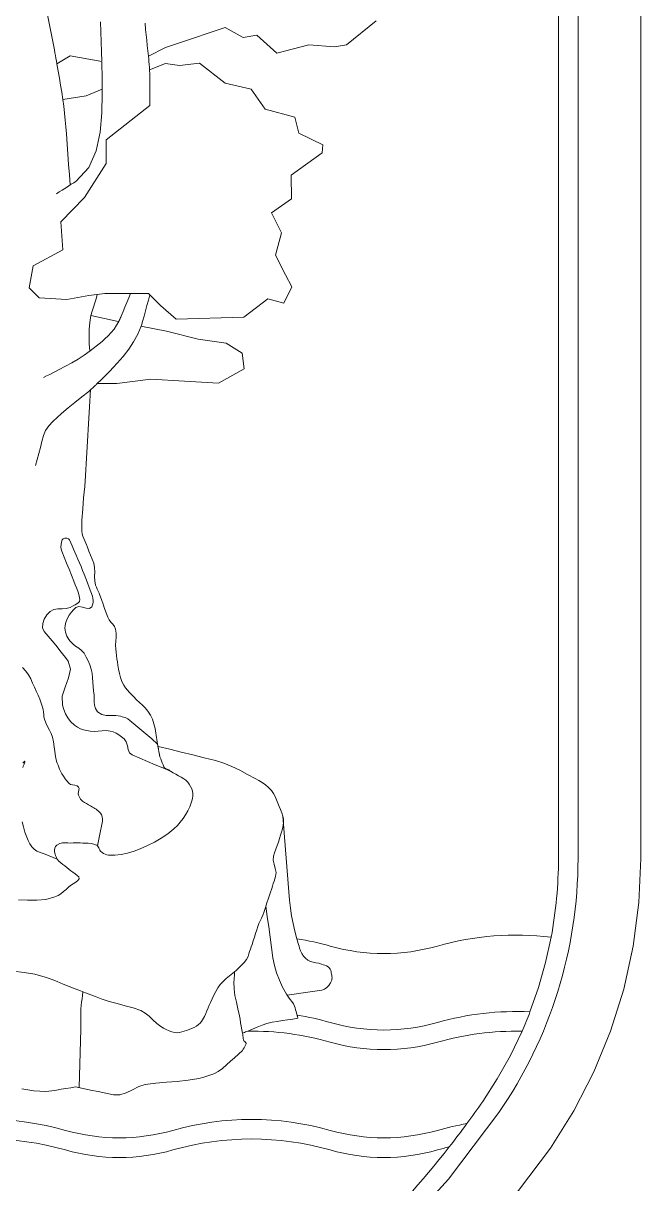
# Model space of a CAD drawing. Header units: metres. Extents: x 523256 to 524015, y 4669220 to 4669814.
# Drawn here: x 523849.22 to 523856.76, y 4669237.04 to 4669251.19 of the extents above; entities that cross this region are included whole.
import ezdxf

# ---------------------------------------------------------------- set-up
doc = ezdxf.new("R2010")
doc.units = ezdxf.units.M
doc.header["$MEASUREMENT"] = 0
doc.layers.add('992006 Lineas cajetin', color=7, linetype='Continuous', lineweight=0)

msp = doc.modelspace()

# ---------------------------------------------------------------- linework, layer by layer
at = {"layer": '992006 Lineas cajetin'}
msp.add_line((523855.75147, 4669260.23177), (523855.75147, 4669241.00577), dxfattribs=at)
at = {"layer": '992006 Lineas cajetin', "extrusion": (0, 0, -1), "flags": 128}
for points in [[(-523853.72557, 4669236.34138), (-523854.40895, 4669237.09545), (-523855.02354, 4669237.90656, -0.1522847), (-523855.98947, 4669241.00577), (-523855.98947, 4669260.47177), (-523834.98747, 4669260.47177), (-523834.22347, 4669261.23577), (-523838.63547, 4669261.23577), (-523852.35947, 4669261.23577), (-523856.75547, 4669261.23577), (-523856.75547, 4669261.23577), (-523856.75547, 4669241.00577), (-523856.7319, 4669240.46925), (-523856.66257, 4669239.93696), (-523856.54758, 4669239.41264), (-523856.38779, 4669238.90019), (-523856.18441, 4669238.40342), (-523855.93894, 4669237.92606), (-523855.6532, 4669237.47164), (-523854.99803, 4669236.60694)], [(-523849.20347, 4669238.19577), (-523849.27596, 4669238.18414), (-523849.34897, 4669238.17348), (-523849.42213, 4669238.16622), (-523849.49509, 4669238.16483), (-523849.56747, 4669238.17177), (-523849.62547, 4669238.18137), (-523849.68347, 4669238.19097), (-523849.74147, 4669238.20057), (-523849.79947, 4669238.21017), (-523849.85747, 4669238.21977), (-523849.85747, 4669238.21977), (-523849.94987, 4669238.20057), (-523850.04227, 4669238.18137), (-523850.13467, 4669238.16217), (-523850.22707, 4669238.14297), (-523850.31947, 4669238.12377), (-523850.39831, 4669238.12369), (-523850.4758, 4669238.14839), (-523850.55267, 4669238.18552), (-523850.62965, 4669238.22276), (-523850.70747, 4669238.24777), (-523850.83605, 4669238.26621), (-523850.96711, 4669238.27746), (-523851.09927, 4669238.2871), (-523851.23118, 4669238.30068), (-523851.36147, 4669238.32377), (-523851.42329, 4669238.33899), (-523851.48452, 4669238.35727), (-523851.54385, 4669238.38015), (-523851.59994, 4669238.40914), (-523851.65147, 4669238.44577), (-523851.70168, 4669238.48855), (-523851.75093, 4669238.53174), (-523851.79948, 4669238.57534), (-523851.84758, 4669238.61935), (-523851.89547, 4669238.66377), (-523851.90522, 4669238.67943), (-523851.91478, 4669238.69543), (-523851.92387, 4669238.71159), (-523851.93219, 4669238.72776), (-523851.93947, 4669238.74377), (-523851.93913, 4669238.75337), (-523851.93209, 4669238.76247), (-523851.92204, 4669238.77157), (-523851.91261, 4669238.78116), (-523851.90747, 4669238.79177), (-523851.90504, 4669238.80805), (-523851.90275, 4669238.82445), (-523851.90047, 4669238.84091), (-523851.89809, 4669238.85737), (-523851.89547, 4669238.87377), (-523851.90832, 4669238.87886), (-523851.92112, 4669238.88406), (-523851.9339, 4669238.88931), (-523851.94668, 4669238.89456), (-523851.95947, 4669238.89977, 0.07278124), (-523852.96447, 4669238.7656, -0.13963027), (-523854.27491, 4669238.76565, 0.07467693), (-523855.30601, 4669238.89876), (-523855.16424, 4669238.60333), (-523855.00432, 4669238.31761), (-523854.82678, 4669238.0425, 0.00732525), (-523854.6338, 4669237.77168, -0.02631058), (-523854.27491, 4669237.68948, 0.13963027), (-523852.96476, 4669237.68948, -0.13964415), (-523851.04689, 4669237.68948, 0.13963027), (-523849.73674, 4669237.68948, -0.13964415), (-523847.81886, 4669237.68948, 0.13963027)]]:
    msp.add_lwpolyline(points, format="xyb", dxfattribs=at)
at = {"layer": '992006 Lineas cajetin', "extrusion": (0, 0, -1)}
for points in [[(-523850.16093, 4669251.21018), (-523850.1663, 4669251.0886), (-523850.17135, 4669250.96701), (-523850.17582, 4669250.84541), (-523850.17947, 4669250.72377), (-523849.79347, 4669250.79577), (-523849.63147, 4669250.69577), (-523849.62515, 4669250.73018), (-523849.61882, 4669250.76459), (-523849.61245, 4669250.799), (-523849.60601, 4669250.83339), (-523849.59947, 4669250.86777), (-523849.55567, 4669251.09197), (-523849.51081, 4669251.31595)], [(-523853.52747, 4669251.21977), (-523853.16347, 4669250.92777), (-523853.01747, 4669250.90377), (-523852.70347, 4669250.92777), (-523852.31547, 4669250.82777), (-523852.07147, 4669251.04577), (-523851.90347, 4669251.01977), (-523851.68347, 4669251.14177), (-523851.10347, 4669250.94377), (-523850.95747, 4669250.89577), (-523850.74747, 4669250.79177), (-523850.74086, 4669250.85658), (-523850.73406, 4669250.92138), (-523850.72718, 4669250.98617), (-523850.72028, 4669251.05096), (-523850.71347, 4669251.11577), (-523850.70622, 4669251.19322)], [(-523850.74747, 4669250.79177), (-523850.75048, 4669250.75818), (-523850.7536, 4669250.7246), (-523850.75663, 4669250.69102), (-523850.75933, 4669250.65741), (-523850.76147, 4669250.62377)], [(-523849.63147, 4669250.69577), (-523849.64631, 4669250.60942), (-523849.66132, 4669250.52311), (-523849.6761, 4669250.43679), (-523849.69029, 4669250.35036), (-523849.70347, 4669250.26377)], [(-523849.62747, 4669249.11377), (-523849.66022, 4669249.13505), (-523849.69303, 4669249.15624), (-523849.72586, 4669249.17739), (-523849.75869, 4669249.19855), (-523849.79147, 4669249.21977)], [(-523850.52947, 4669247.89777), (-523850.50667, 4669247.84217), (-523850.48387, 4669247.78657), (-523850.46107, 4669247.73097), (-523850.43827, 4669247.67537), (-523850.41547, 4669247.61977), (-523850.40996, 4669247.60675), (-523850.40417, 4669247.59386), (-523850.39813, 4669247.58107), (-523850.39189, 4669247.56838), (-523850.38547, 4669247.55577)], [(-523850.03547, 4669247.19577), (-523849.96369, 4669247.14493), (-523849.88988, 4669247.09695), (-523849.81437, 4669247.0516), (-523849.73747, 4669247.00862), (-523849.65947, 4669246.96777), (-523849.62112, 4669246.94845), (-523849.58268, 4669246.92932), (-523849.54422, 4669246.91025), (-523849.5058, 4669246.89111), (-523849.46747, 4669246.87177)], [(-523849.37147, 4669245.79777), (-523849.39067, 4669245.87097), (-523849.40987, 4669245.94417), (-523849.42907, 4669246.01737), (-523849.44827, 4669246.09057), (-523849.46747, 4669246.16377), (-523849.49308, 4669246.22695), (-523849.53196, 4669246.28384), (-523849.57985, 4669246.33594), (-523849.63245, 4669246.38475), (-523849.68547, 4669246.43177), (-523849.76744, 4669246.50165), (-523849.85148, 4669246.56839), (-523849.93574, 4669246.63438), (-523850.01836, 4669246.70204), (-523850.09747, 4669246.77377), (-523850.10269, 4669246.77894), (-523850.10784, 4669246.78419), (-523850.11299, 4669246.78946), (-523850.11818, 4669246.79467), (-523850.12347, 4669246.79977)], [(-523849.20947, 4669243.33577), (-523849.25162, 4669243.29178), (-523849.28449, 4669243.24508), (-523849.31109, 4669243.19617), (-523849.33441, 4669243.14557), (-523849.35747, 4669243.09377), (-523849.3794, 4669243.04546), (-523849.40055, 4669242.9972), (-523849.42053, 4669242.94868), (-523849.43897, 4669242.89963), (-523849.45547, 4669242.84977), (-523849.46221, 4669242.82096), (-523849.46623, 4669242.79152), (-523849.46929, 4669242.76188), (-523849.47312, 4669242.73248), (-523849.47947, 4669242.70377), (-523849.49609, 4669242.65884), (-523849.51722, 4669242.61532), (-523849.53984, 4669242.57226), (-523849.56094, 4669242.52873), (-523849.57747, 4669242.48377), (-523849.59049, 4669242.42633), (-523849.59895, 4669242.36765), (-523849.60591, 4669242.30849), (-523849.61441, 4669242.24961), (-523849.62747, 4669242.19177), (-523849.63527, 4669242.16677), (-523849.6441, 4669242.14221), (-523849.65382, 4669242.11794), (-523849.66432, 4669242.09384), (-523849.67547, 4669242.06977), (-523849.69219, 4669242.03807), (-523849.7111, 4669242.00786), (-523849.73165, 4669241.97891), (-523849.75329, 4669241.95096), (-523849.77547, 4669241.92377), (-523849.79604, 4669241.90964), (-523849.82246, 4669241.90303), (-523849.8506, 4669241.89869), (-523849.87632, 4669241.89135), (-523849.89547, 4669241.87577), (-523849.9012, 4669241.85795), (-523849.89945, 4669241.83791), (-523849.89484, 4669241.81698), (-523849.89198, 4669241.79649), (-523849.89547, 4669241.77777), (-523849.90277, 4669241.76203), (-523849.91059, 4669241.74613), (-523849.91955, 4669241.73089), (-523849.9303, 4669241.71716), (-523849.94347, 4669241.70577), (-523849.9677, 4669241.69003), (-523849.99215, 4669241.67526), (-523850.0167, 4669241.66095), (-523850.04119, 4669241.64662), (-523850.06547, 4669241.63177), (-523850.08008, 4669241.62279), (-523850.09459, 4669241.61402), (-523850.10901, 4669241.60495), (-523850.12331, 4669241.59504), (-523850.13747, 4669241.58377), (-523850.15722, 4669241.56339), (-523850.17293, 4669241.53993), (-523850.18377, 4669241.51446), (-523850.18889, 4669241.48805), (-523850.18747, 4669241.46177), (-523850.17567, 4669241.40138), (-523850.16361, 4669241.341), (-523850.15144, 4669241.28062), (-523850.13934, 4669241.22021), (-523850.12747, 4669241.15977), (-523850.12536, 4669241.16207), (-523850.12319, 4669241.16431), (-523850.12087, 4669241.1664), (-523850.11832, 4669241.16824), (-523850.11547, 4669241.16977), (-523850.08197, 4669241.18149), (-523850.04812, 4669241.18826), (-523850.01403, 4669241.19156), (-523849.97979, 4669241.1929), (-523849.94547, 4669241.19377), (-523849.91628, 4669241.19448), (-523849.88708, 4669241.19477), (-523849.85788, 4669241.1947), (-523849.82867, 4669241.19434), (-523849.79947, 4669241.19377), (-523849.76556, 4669241.19485), (-523849.73179, 4669241.19688), (-523849.69819, 4669241.19578), (-523849.66475, 4669241.18744), (-523849.63147, 4669241.16777), (-523849.61515, 4669241.15068), (-523849.6048, 4669241.13151), (-523849.59981, 4669241.11128), (-523849.59957, 4669241.09103), (-523849.60347, 4669241.07177), (-523849.6084, 4669241.05676), (-523849.61397, 4669241.04161), (-523849.62027, 4669241.02656), (-523849.6274, 4669241.01187), (-523849.63547, 4669240.99777), (-523849.58593, 4669241.01743), (-523849.5363, 4669241.03682), (-523849.48665, 4669241.05619), (-523849.43703, 4669241.07576), (-523849.38747, 4669241.09577), (-523849.35206, 4669241.1172), (-523849.32315, 4669241.14764), (-523849.29954, 4669241.18436), (-523849.28004, 4669241.22464), (-523849.26347, 4669241.26577), (-523849.24133, 4669241.32794), (-523849.22263, 4669241.39019), (-523849.20781, 4669241.45275)], [(-523850.86747, 4669242.37177), (-523851.00749, 4669242.33743), (-523851.14749, 4669242.30307), (-523851.28749, 4669242.26867), (-523851.42749, 4669242.23423), (-523851.56747, 4669242.19977), (-523851.66867, 4669242.16881), (-523851.76652, 4669242.1286), (-523851.86217, 4669242.08187), (-523851.95678, 4669242.03136), (-523852.05147, 4669241.97977), (-523852.09461, 4669241.95588), (-523852.13625, 4669241.93053), (-523852.17592, 4669241.90251), (-523852.21315, 4669241.87065), (-523852.24747, 4669241.83377), (-523852.27347, 4669241.79772), (-523852.29452, 4669241.76015), (-523852.31218, 4669241.72121), (-523852.32798, 4669241.68103), (-523852.34347, 4669241.63977), (-523852.35883, 4669241.60103), (-523852.37397, 4669241.56228), (-523852.38663, 4669241.52351), (-523852.39456, 4669241.48468), (-523852.39547, 4669241.44577), (-523852.39016, 4669241.40659), (-523852.38164, 4669241.36736), (-523852.37098, 4669241.32812), (-523852.35923, 4669241.28891), (-523852.34747, 4669241.24977), (-523852.33329, 4669241.20565), (-523852.31757, 4669241.16222), (-523852.30155, 4669241.11905), (-523852.28645, 4669241.07571), (-523852.27347, 4669241.03177), (-523852.27073, 4669240.98359), (-523852.28098, 4669240.93425), (-523852.29521, 4669240.8846), (-523852.30438, 4669240.83549), (-523852.29947, 4669240.78777), (-523852.28996, 4669240.75814), (-523852.2804, 4669240.72853), (-523852.2708, 4669240.69893), (-523852.26116, 4669240.66935), (-523852.25147, 4669240.63977), (-523852.23233, 4669240.58134), (-523852.21321, 4669240.52291), (-523852.19405, 4669240.4645), (-523852.17482, 4669240.40612), (-523852.15547, 4669240.34777), (-523852.14237, 4669240.31328), (-523852.12727, 4669240.27954), (-523852.11152, 4669240.24605), (-523852.09648, 4669240.21229), (-523852.08347, 4669240.17777), (-523852.06904, 4669240.13378), (-523852.05464, 4669240.08978), (-523852.04025, 4669240.04578), (-523852.02587, 4669240.00177), (-523852.01147, 4669239.95777), (-523852.00192, 4669239.92856), (-523851.99236, 4669239.89935), (-523851.98278, 4669239.87014), (-523851.97316, 4669239.84095), (-523851.96347, 4669239.81177), (-523851.94423, 4669239.77164), (-523851.91704, 4669239.73589), (-523851.88487, 4669239.70301), (-523851.85069, 4669239.67148), (-523851.81747, 4669239.63977), (-523851.77901, 4669239.60484), (-523851.73808, 4669239.57265), (-523851.69699, 4669239.54073), (-523851.65803, 4669239.50659), (-523851.62347, 4669239.46777), (-523851.59501, 4669239.42651), (-523851.56965, 4669239.38365), (-523851.54653, 4669239.33961), (-523851.52477, 4669239.29484), (-523851.50347, 4669239.24977), (-523851.48842, 4669239.21606), (-523851.47442, 4669239.18196), (-523851.46076, 4669239.14772), (-523851.44669, 4669239.11358), (-523851.43147, 4669239.07977), (-523851.42029, 4669239.0578), (-523851.40789, 4669239.03676), (-523851.39388, 4669239.0167), (-523851.37787, 4669238.99768), (-523851.35947, 4669238.97977), (-523851.33267, 4669238.95938), (-523851.30447, 4669238.94323), (-523851.27507, 4669238.93006), (-523851.24467, 4669238.91865), (-523851.21347, 4669238.90777), (-523851.18484, 4669238.89808), (-523851.15583, 4669238.88957), (-523851.12673, 4669238.88331), (-523851.09785, 4669238.88035), (-523851.06947, 4669238.88177), (-523851.03429, 4669238.88947), (-523850.99973, 4669238.90181), (-523850.96576, 4669238.91771), (-523850.93235, 4669238.93606), (-523850.89947, 4669238.95577), (-523850.84828, 4669238.99382), (-523850.80196, 4669239.03727), (-523850.75683, 4669239.08111), (-523850.70922, 4669239.12028), (-523850.65547, 4669239.14977), (-523850.56005, 4669239.18279), (-523850.46269, 4669239.20995), (-523850.36463, 4669239.23501), (-523850.26714, 4669239.2617), (-523850.17147, 4669239.29377), (-523850.10785, 4669239.31807), (-523850.04422, 4669239.34242), (-523849.98062, 4669239.36682), (-523849.91703, 4669239.39126), (-523849.85347, 4669239.41577), (-523849.78045, 4669239.44473), (-523849.70781, 4669239.47443), (-523849.63508, 4669239.50405), (-523849.56179, 4669239.53276), (-523849.48747, 4669239.55977), (-523849.36023, 4669239.59489), (-523849.23039, 4669239.6169), (-523849.09897, 4669239.63073)], [(-523849.21547, 4669242.11577), (-523849.21993, 4669242.13181), (-523849.2274, 4669242.14831), (-523849.23504, 4669242.16419), (-523849.24001, 4669242.17836), (-523849.23947, 4669242.18977), (-523849.23389, 4669242.19135), (-523849.22532, 4669242.18219), (-523849.21474, 4669242.16723)], [(-523852.55947, 4669240.02577), (-523852.53578, 4669240.11879), (-523852.51402, 4669240.21225), (-523852.49511, 4669240.3062), (-523852.47996, 4669240.40069), (-523852.46947, 4669240.49577), (-523852.45282, 4669240.70136), (-523852.43651, 4669240.90697), (-523852.42032, 4669241.11258), (-523852.40405, 4669241.31818), (-523852.38747, 4669241.52377)], [(-523852.43947, 4669239.33977), (-523852.43793, 4669239.3422), (-523852.43631, 4669239.34457), (-523852.43465, 4669239.34692), (-523852.43302, 4669239.34931), (-523852.43147, 4669239.35177), (-523852.38542, 4669239.43491), (-523852.34502, 4669239.5208), (-523852.31125, 4669239.60912), (-523852.28508, 4669239.69955), (-523852.26747, 4669239.79177), (-523852.24985, 4669239.91817), (-523852.23226, 4669240.04457), (-523852.21469, 4669240.17097), (-523852.1971, 4669240.29737), (-523852.17947, 4669240.42377)], [(-523851.89547, 4669238.87377), (-523851.88809, 4669238.9166), (-523851.88051, 4669238.9594), (-523851.87282, 4669239.00218), (-523851.86511, 4669239.04497), (-523851.85747, 4669239.08777), (-523851.84045, 4669239.1699), (-523851.8212, 4669239.252), (-523851.80386, 4669239.33424), (-523851.79257, 4669239.41677), (-523851.79147, 4669239.49977), (-523851.79307, 4669239.52457), (-523851.79467, 4669239.54937), (-523851.79627, 4669239.57417), (-523851.79787, 4669239.59897), (-523851.79947, 4669239.62377)], [(-523849.90347, 4669238.21177), (-523849.90746, 4669238.35417), (-523849.91146, 4669238.49657), (-523849.91547, 4669238.63897), (-523849.91948, 4669238.78137), (-523849.92347, 4669238.92377), (-523849.9237, 4669238.97297), (-523849.92249, 4669239.02219), (-523849.92118, 4669239.07142), (-523849.92106, 4669239.12062), (-523849.92347, 4669239.16977), (-523849.92751, 4669239.21149), (-523849.93234, 4669239.25309), (-523849.93756, 4669239.29463), (-523849.94274, 4669239.33617), (-523849.94747, 4669239.37777)], [(-523851.95947, 4669238.89977), (-523852.01777, 4669238.92449), (-523852.07594, 4669238.95001), (-523852.13457, 4669238.97396), (-523852.19422, 4669238.994), (-523852.25547, 4669239.00777), (-523852.31867, 4669239.01777), (-523852.38187, 4669239.02777), (-523852.44507, 4669239.03777), (-523852.50827, 4669239.04777), (-523852.57147, 4669239.05777)]]:
    msp.add_lwpolyline(points, dxfattribs=at)
for points in [[(-523850.76147, 4669250.62377), (-523850.95747, 4669250.70177), (-523851.12747, 4669250.67777), (-523851.36947, 4669250.70377), (-523851.68547, 4669250.45977), (-523852.00147, 4669250.38777), (-523852.17147, 4669250.14377), (-523852.53547, 4669250.04777), (-523852.58347, 4669249.85177), (-523852.87547, 4669249.70777), (-523852.86747, 4669249.61177), (-523852.48947, 4669249.33977), (-523852.49147, 4669249.04977), (-523852.24947, 4669248.87977), (-523852.36947, 4669248.63577), (-523852.29947, 4669248.36577), (-523852.41947, 4669248.12377), (-523852.49547, 4669247.97577), (-523852.39947, 4669247.77977), (-523852.20347, 4669247.82977), (-523851.91347, 4669247.60777), (-523851.08747, 4669247.58377), (-523850.89347, 4669247.75177), (-523850.74747, 4669247.89777), (-523850.21547, 4669247.89577), (-523850.01947, 4669247.87177), (-523849.75347, 4669247.82177), (-523849.41547, 4669247.84377), (-523849.29147, 4669247.96577), (-523849.33947, 4669248.23377), (-523849.70347, 4669248.42977), (-523849.67747, 4669248.77177), (-523849.96747, 4669249.06577), (-523850.23347, 4669249.47977), (-523850.23147, 4669249.77177), (-523850.76547, 4669250.18777), (-523850.76507, 4669250.25617), (-523850.76467, 4669250.32457), (-523850.76427, 4669250.39297), (-523850.76387, 4669250.46137), (-523850.76347, 4669250.52977), (-523850.76333, 4669250.54857), (-523850.7631, 4669250.56738), (-523850.76274, 4669250.58618), (-523850.76221, 4669250.60497)], [(-523850.38547, 4669247.55577), (-523850.35849, 4669247.50831), (-523850.32795, 4669247.46304), (-523850.29411, 4669247.4201), (-523850.2572, 4669247.37963), (-523850.21747, 4669247.34177), (-523850.18206, 4669247.31094), (-523850.1462, 4669247.28101), (-523850.10984, 4669247.2519), (-523850.07295, 4669247.22352), (-523850.03547, 4669247.19577), (-523850.03147, 4669247.19577), (-523850.02624, 4669247.282), (-523850.02403, 4669247.36856), (-523850.02583, 4669247.4552), (-523850.03264, 4669247.54168), (-523850.04547, 4669247.62777), (-523850.37947, 4669247.55577)], [(-523850.65547, 4669247.49977), (-523850.96747, 4669247.43577), (-523851.35547, 4669247.33977), (-523851.69547, 4669247.29177), (-523851.88947, 4669247.16977), (-523851.91547, 4669246.97577), (-523851.60147, 4669246.80377), (-523851.18747, 4669246.82777), (-523850.77547, 4669246.84977), (-523850.36347, 4669246.79977), (-523850.12347, 4669246.79977), (-523850.1738, 4669246.84775), (-523850.2232, 4669246.89652), (-523850.27184, 4669246.9461), (-523850.31988, 4669246.99651), (-523850.36747, 4669247.04777), (-523850.4393, 4669247.1296), (-523850.5066, 4669247.2154), (-523850.5672, 4669247.30549), (-523850.61888, 4669247.40018), (-523850.65947, 4669247.49977)]]:
    msp.add_lwpolyline(points, close=True, dxfattribs=at)
at = {"layer": '992006 Lineas cajetin'}
for points in [[(523850.18347, 4669250.38977), (523850.1835, 4669250.45497), (523850.18288, 4669250.52017), (523850.18186, 4669250.58537), (523850.18065, 4669250.65057), (523850.17947, 4669250.71577)], [(523850.12347, 4669247.88377), (523850.10787, 4669247.83257), (523850.09227, 4669247.78137), (523850.07667, 4669247.73017), (523850.06107, 4669247.67897), (523850.04547, 4669247.62777)], [(523850.65947, 4669247.49977), (523850.66297, 4669247.51088), (523850.66623, 4669247.52206), (523850.66934, 4669247.53329), (523850.67239, 4669247.54453), (523850.67547, 4669247.55577), (523850.69351, 4669247.62056), (523850.71153, 4669247.68535), (523850.72954, 4669247.75015), (523850.74752, 4669247.81495), (523850.76547, 4669247.87977)], [(523850.03947, 4669246.72377), (523850.02861, 4669246.51451), (523850.01677, 4669246.3053), (523850.00435, 4669246.09612), (523849.99179, 4669245.88695), (523849.97947, 4669245.67777), (523849.96949, 4669245.54127), (523849.9571, 4669245.40478), (523849.94511, 4669245.26833), (523849.93631, 4669245.13198), (523849.93347, 4669244.99577), (523849.93711, 4669244.96555), (523849.94609, 4669244.93616), (523849.95824, 4669244.90728), (523849.97143, 4669244.87859), (523849.98347, 4669244.84977), (523850.00237, 4669244.80077), (523850.02207, 4669244.75212), (523850.04191, 4669244.70357), (523850.06126, 4669244.65487), (523850.07947, 4669244.60577), (523850.09047, 4669244.55355), (523850.09196, 4669244.4992), (523850.09036, 4669244.44415), (523850.09206, 4669244.38986), (523850.10347, 4669244.33777), (523850.11316, 4669244.31309), (523850.12373, 4669244.28872), (523850.13465, 4669244.2645), (523850.14541, 4669244.24024), (523850.15547, 4669244.21577), (523850.17532, 4669244.16251), (523850.19427, 4669244.10875), (523850.21289, 4669244.05481), (523850.23177, 4669244.00104), (523850.25147, 4669243.94777), (523850.26828, 4669243.91732), (523850.29077, 4669243.88956), (523850.31446, 4669243.86242), (523850.33485, 4669243.83384), (523850.34747, 4669243.80177), (523850.35329, 4669243.7537), (523850.35297, 4669243.70523), (523850.34994, 4669243.6566), (523850.34763, 4669243.60804), (523850.34947, 4669243.55977), (523850.35375, 4669243.52052), (523850.35838, 4669243.4813), (523850.36347, 4669243.4421), (523850.36913, 4669243.40292), (523850.37547, 4669243.36377), (523850.38404, 4669243.31335), (523850.39367, 4669243.2632), (523850.40622, 4669243.21386), (523850.42354, 4669243.16587), (523850.44747, 4669243.11977), (523850.46932, 4669243.0879), (523850.49307, 4669243.05845), (523850.51811, 4669243.03052), (523850.54379, 4669243.00326), (523850.56947, 4669242.97577), (523850.60321, 4669242.94138), (523850.6383, 4669242.90861), (523850.67352, 4669242.87584), (523850.70765, 4669242.84143), (523850.73947, 4669242.80377), (523850.77134, 4669242.75479), (523850.79611, 4669242.70265), (523850.81496, 4669242.6482), (523850.82903, 4669242.59229), (523850.83947, 4669242.53577), (523850.84357, 4669242.50897), (523850.84744, 4669242.48214), (523850.85125, 4669242.45532), (523850.8552, 4669242.42852), (523850.85947, 4669242.40177)], [(523850.85947, 4669242.40177), (523850.86491, 4669242.37054), (523850.87057, 4669242.33935), (523850.87632, 4669242.30818), (523850.882, 4669242.27699), (523850.88747, 4669242.24577)], [(523850.12747, 4669241.15977), (523850.13569, 4669241.148), (523850.14179, 4669241.13501), (523850.14737, 4669241.12149), (523850.15406, 4669241.10818), (523850.16347, 4669241.09577), (523850.18106, 4669241.07989), (523850.19999, 4669241.06712), (523850.21992, 4669241.05748), (523850.24053, 4669241.05102), (523850.26147, 4669241.04777), (523850.3381, 4669241.04673), (523850.41594, 4669241.05473), (523850.49407, 4669241.07085), (523850.57156, 4669241.09417), (523850.64747, 4669241.12377), (523850.73668, 4669241.1636), (523850.82229, 4669241.20566), (523850.9045, 4669241.2522), (523850.98349, 4669241.30549), (523851.05947, 4669241.36777), (523851.10028, 4669241.40771), (523851.13675, 4669241.44934), (523851.16982, 4669241.49299), (523851.20042, 4669241.53902), (523851.22947, 4669241.58777), (523851.24202, 4669241.61159), (523851.25285, 4669241.6357), (523851.26221, 4669241.66011), (523851.27034, 4669241.68479), (523851.27747, 4669241.70977), (523851.28382, 4669241.73837), (523851.28744, 4669241.76785), (523851.28768, 4669241.79763), (523851.28391, 4669241.82713), (523851.27547, 4669241.85577), (523851.26232, 4669241.88495), (523851.24619, 4669241.91244), (523851.22703, 4669241.93754), (523851.20481, 4669241.95955), (523851.17947, 4669241.97777), (523851.14673, 4669241.99673), (523851.11379, 4669242.01495), (523851.08082, 4669242.03289), (523851.04799, 4669242.05101), (523851.01547, 4669242.06977)], [(523849.16108, 4669240.50214), (523849.27298, 4669240.49595), (523849.38488, 4669240.49539), (523849.49648, 4669240.5066), (523849.60747, 4669240.53577), (523849.64595, 4669240.55343), (523849.6803, 4669240.57571), (523849.71222, 4669240.60136), (523849.74338, 4669240.62913), (523849.77547, 4669240.65777), (523849.80929, 4669240.68223), (523849.84878, 4669240.70746), (523849.88356, 4669240.73266), (523849.90325, 4669240.75703), (523849.89747, 4669240.77977), (523849.87599, 4669240.79913), (523849.85186, 4669240.81829), (523849.82627, 4669240.83738), (523849.80041, 4669240.8565), (523849.77547, 4669240.87577), (523849.75139, 4669240.8951), (523849.72727, 4669240.91447), (523849.70318, 4669240.93398), (523849.67922, 4669240.95372), (523849.65547, 4669240.97377), (523849.65088, 4669240.97803), (523849.64661, 4669240.98262), (523849.64263, 4669240.98747), (523849.63893, 4669240.99254), (523849.63547, 4669240.99777)], [(523852.57147, 4669239.05777), (523852.56948, 4669239.06537), (523852.56753, 4669239.07298), (523852.56558, 4669239.0806), (523852.56357, 4669239.08819), (523852.56147, 4669239.09577)]]:
    msp.add_lwpolyline(points, dxfattribs=at)
for points in [[(523850.18347, 4669250.38977), (523849.98747, 4669250.30777), (523849.70347, 4669250.26377), (523849.71441, 4669250.18), (523849.72433, 4669250.0961), (523849.73317, 4669250.01209), (523849.7409, 4669249.92797), (523849.74747, 4669249.84377), (523849.75632, 4669249.71897), (523849.76514, 4669249.59417), (523849.77394, 4669249.46937), (523849.78272, 4669249.34457), (523849.79147, 4669249.21977), (523849.80665, 4669249.22918), (523849.82192, 4669249.23827), (523849.8372, 4669249.24744), (523849.85242, 4669249.25714), (523849.86747, 4669249.26777), (523850.01841, 4669249.43173), (523850.1114, 4669249.63567), (523850.16052, 4669249.86403), (523850.17986, 4669250.10125), (523850.18347, 4669250.33177), (523850.18348, 4669250.34337), (523850.18347, 4669250.35497), (523850.18346, 4669250.36657), (523850.18345, 4669250.37817)], [(523850.85947, 4669242.40177), (523850.78708, 4669242.46277), (523850.71536, 4669242.52437), (523850.64363, 4669242.58607), (523850.57123, 4669242.64737), (523850.49747, 4669242.70777), (523850.48139, 4669242.7179), (523850.46367, 4669242.725), (523850.44499, 4669242.73022), (523850.42604, 4669242.73475), (523850.40747, 4669242.73977), (523850.35094, 4669242.74832), (523850.29175, 4669242.74741), (523850.23282, 4669242.74782), (523850.17709, 4669242.76034), (523850.12747, 4669242.79577), (523850.10259, 4669242.83358), (523850.09067, 4669242.87344), (523850.08679, 4669242.9146), (523850.08603, 4669242.95629), (523850.08347, 4669242.99777), (523850.07813, 4669243.05095), (523850.07437, 4669243.10422), (523850.07088, 4669243.1575), (523850.06635, 4669243.21071), (523850.05947, 4669243.26377), (523850.04865, 4669243.31523), (523850.0331, 4669243.36533), (523850.01316, 4669243.41411), (523849.98917, 4669243.46158), (523849.96147, 4669243.50777), (523849.93219, 4669243.54223), (523849.89709, 4669243.57022), (523849.85964, 4669243.59577), (523849.82329, 4669243.62294), (523849.79147, 4669243.65577), (523849.7769, 4669243.67609), (523849.7639, 4669243.69707), (523849.75259, 4669243.7187), (523849.74308, 4669243.74094), (523849.73547, 4669243.76377), (523849.73015, 4669243.78983), (523849.72859, 4669243.81672), (523849.73049, 4669243.84398), (523849.73555, 4669243.87115), (523849.74347, 4669243.89777), (523849.7603, 4669243.93682), (523849.78153, 4669243.97299), (523849.80634, 4669244.00664), (523849.83393, 4669244.03811), (523849.86347, 4669244.06777), (523849.8981, 4669244.07994), (523849.94152, 4669244.07263), (523849.98681, 4669244.06004), (523850.0271, 4669244.05635), (523850.05547, 4669244.07577), (523850.06626, 4669244.10048), (523850.07204, 4669244.12642), (523850.07322, 4669244.15281), (523850.07023, 4669244.17886), (523850.06347, 4669244.20377), (523850.04439, 4669244.25792), (523850.02513, 4669244.31216), (523850.0054, 4669244.36632), (523849.98494, 4669244.42025), (523849.96347, 4669244.47377), (523849.94435, 4669244.51984), (523849.92518, 4669244.56585), (523849.90597, 4669244.61182), (523849.88673, 4669244.65779), (523849.86747, 4669244.70377), (523849.85133, 4669244.74168), (523849.83478, 4669244.77943), (523849.8179, 4669244.81702), (523849.80077, 4669244.85447), (523849.78347, 4669244.89177), (523849.77076, 4669244.90456), (523849.7507, 4669244.91106), (523849.72821, 4669244.91116), (523849.70817, 4669244.90476), (523849.69547, 4669244.89177), (523849.68596, 4669244.86475), (523849.68089, 4669244.83628), (523849.68017, 4669244.80733), (523849.68373, 4669244.77884), (523849.69147, 4669244.75177), (523849.71983, 4669244.67855), (523849.74925, 4669244.60542), (523849.7791, 4669244.53232), (523849.80872, 4669244.45913), (523849.83747, 4669244.38577), (523849.85503, 4669244.34213), (523849.87322, 4669244.298), (523849.89003, 4669244.25368), (523849.90346, 4669244.20949), (523849.91147, 4669244.16577), (523849.90544, 4669244.13954), (523849.88486, 4669244.11792), (523849.8553, 4669244.09961), (523849.82231, 4669244.08333), (523849.79147, 4669244.06777), (523849.74422, 4669244.0525), (523849.69371, 4669244.05015), (523849.64243, 4669244.05063), (523849.59285, 4669244.04387), (523849.54747, 4669244.01977), (523849.50724, 4669243.97703), (523849.47602, 4669243.92614), (523849.45771, 4669243.87222), (523849.45622, 4669243.82039), (523849.47547, 4669243.77577), (523849.49915, 4669243.7465), (523849.52362, 4669243.71741), (523849.54846, 4669243.68836), (523849.57322, 4669243.65919), (523849.59747, 4669243.62977), (523849.63215, 4669243.5868), (523849.66672, 4669243.54374), (523849.70095, 4669243.50037), (523849.73461, 4669243.45645), (523849.76747, 4669243.41177), (523849.79587, 4669243.31603), (523849.77387, 4669243.20902), (523849.73067, 4669243.09629), (523849.69547, 4669242.98336), (523849.69747, 4669242.87577), (523849.7147, 4669242.82223), (523849.73583, 4669242.77045), (523849.76296, 4669242.72105), (523849.79815, 4669242.67462), (523849.84347, 4669242.63177), (523849.88055, 4669242.60655), (523849.91819, 4669242.5886), (523849.95648, 4669242.57605), (523849.99554, 4669242.56706), (523850.03547, 4669242.55977), (523850.08394, 4669242.55615), (523850.13294, 4669242.55898), (523850.1821, 4669242.56363), (523850.23107, 4669242.56544), (523850.27947, 4669242.55977), (523850.31723, 4669242.54846), (523850.35312, 4669242.53262), (523850.38733, 4669242.51284), (523850.42005, 4669242.48969), (523850.45147, 4669242.46377), (523850.4769, 4669242.42689), (523850.49059, 4669242.38134), (523850.50116, 4669242.33464), (523850.51725, 4669242.29428), (523850.54747, 4669242.26777), (523850.64102, 4669242.22803), (523850.7346, 4669242.18837), (523850.8282, 4669242.14878), (523850.92183, 4669242.10925), (523851.01547, 4669242.06977), (523851.01412, 4669242.07077), (523851.01291, 4669242.07197), (523851.01179, 4669242.07328), (523851.01067, 4669242.07457), (523851.00947, 4669242.07577), (523850.99452, 4669242.08551), (523850.97729, 4669242.09311), (523850.96014, 4669242.10064), (523850.94542, 4669242.11017), (523850.93547, 4669242.12377), (523850.92559, 4669242.14809), (523850.916, 4669242.1725), (523850.90654, 4669242.19694), (523850.89708, 4669242.22138), (523850.88747, 4669242.24577)]]:
    msp.add_lwpolyline(points, close=True, dxfattribs=at)
at = {"layer": '992006 Lineas cajetin', "flags": 128}
msp.add_lwpolyline([(523854.27491, 4669239.93748, -0.13963027), (523852.96476, 4669239.93747, 0.02946244), (523852.56217, 4669240.0268), (523852.55947, 4669240.02577), (523852.5658, 4669240.00295), (523852.57216, 4669239.98014), (523852.57857, 4669239.95735), (523852.58501, 4669239.93456), (523852.59147, 4669239.91177), (523852.60306, 4669239.8781), (523852.61861, 4669239.84581), (523852.63837, 4669239.81575), (523852.66258, 4669239.78878), (523852.69147, 4669239.76577), (523852.72352, 4669239.74973), (523852.75723, 4669239.74032), (523852.79171, 4669239.73412), (523852.82609, 4669239.72774), (523852.85947, 4669239.71777), (523852.88006, 4669239.71032), (523852.90053, 4669239.70318), (523852.92051, 4669239.69477), (523852.93961, 4669239.68349), (523852.95747, 4669239.66777), (523852.96707, 4669239.65451), (523852.97304, 4669239.64039), (523852.97663, 4669239.62571), (523852.97903, 4669239.61074), (523852.98147, 4669239.59577), (523852.98429, 4669239.58109), (523852.98664, 4669239.5662), (523852.98778, 4669239.55124), (523852.98698, 4669239.53638), (523852.98347, 4669239.52177), (523852.96865, 4669239.4884), (523852.94837, 4669239.45718), (523852.92331, 4669239.43045), (523852.89412, 4669239.41053), (523852.86147, 4669239.39977), (523852.77708, 4669239.38701), (523852.69265, 4669239.37513), (523852.60822, 4669239.36363), (523852.52381, 4669239.35201), (523852.43947, 4669239.33977), (523852.45769, 4669239.31258), (523852.47789, 4669239.2865), (523852.49799, 4669239.26041), (523852.51589, 4669239.2332), (523852.52947, 4669239.20377), (523852.53656, 4669239.18233), (523852.5431, 4669239.16077), (523852.54931, 4669239.13913), (523852.55537, 4669239.11745), (523852.56147, 4669239.09577, -0.02954918), (523852.96447, 4669239.00475, 0.13963027), (523854.27491, 4669239.0048, -0.08167647), (523855.40335, 4669239.13454), (523855.50768, 4669239.43252), (523855.59382, 4669239.73642), (523855.6614, 4669240.04497, 0.1003364), (523854.27491, 4669239.93748)], format="xyb", close=True, dxfattribs=at)
msp.add_lwpolyline([(523853.34153, 4669236.29894, 0.03538105), (523854.4183, 4669237.48792, 0.01059004), (523854.27491, 4669237.45033, -0.13963027), (523852.96476, 4669237.45033, 0.13964415), (523851.04689, 4669237.45033, -0.13963027), (523849.73674, 4669237.45033, 0.13964415), (523847.81886, 4669237.45033, -0.13963027), (523846.50871, 4669237.45033, 0.13964415), (523844.59084, 4669237.45033, -0.13963027), (523843.28068, 4669237.45033), (523843.22747, 4669237.46377), (523843.02971, 4669237.47035), (523842.83214, 4669237.48343), (523842.63504, 4669237.503), (523842.43872, 4669237.52911), (523842.24347, 4669237.56177), (523842.22426, 4669237.56534), (523842.20506, 4669237.56895), (523842.18587, 4669237.57257), (523842.16668, 4669237.57619), (523842.14747, 4669237.57977, 0.05693688)], format="xyb", dxfattribs=at)
at = {"layer": '992006 Lineas cajetin'}
for centre, radius, start, end in [((523850.53721, 4669241.00553), 5.21344, 349.382706, 0), ((523850.53721, 4669241.00553), 5.21344, 336.162183, 338.966953), ((523845.48879, 4669244.49275), 11.34918, 321.887303, 323.686222)]:
    msp.add_arc(centre, radius, start, end, dxfattribs=at)

doc.saveas('drawing.dxf')
